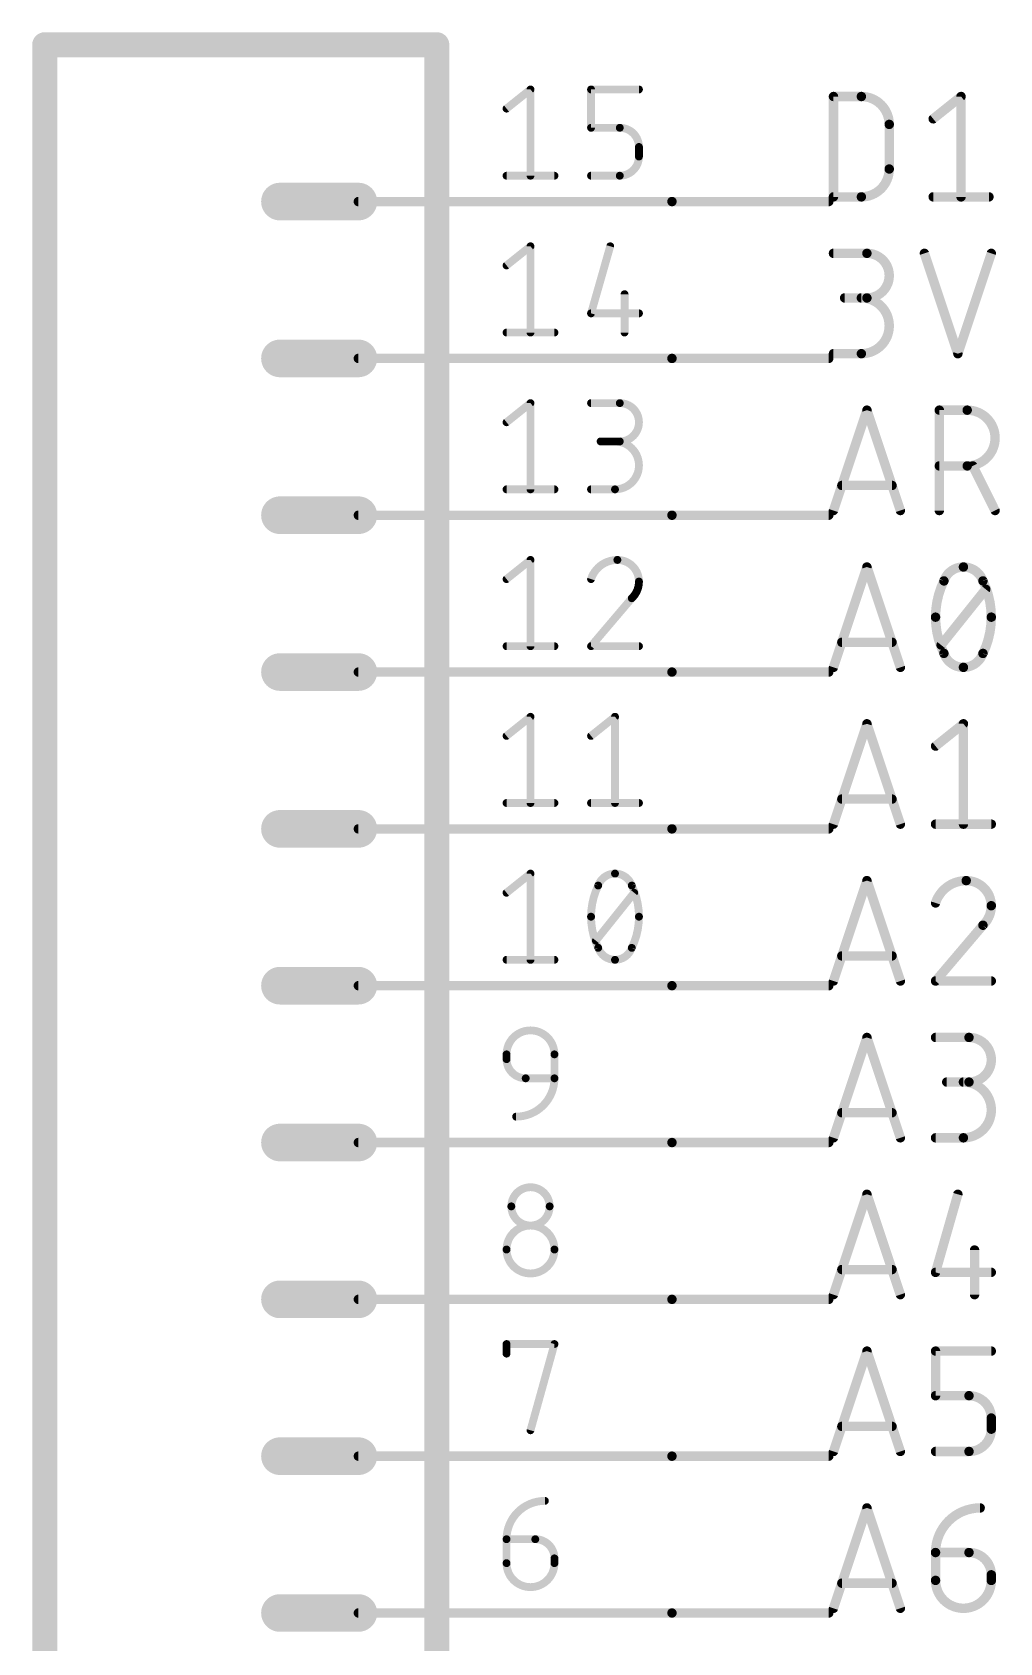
# Model space of a CAD drawing. Extents: x 13 to 226, y 41 to 152.
# Drawn here: x 48.06 to 63.73, y 68.1 to 94.18 of the extents above; entities that cross this region are included whole.
import ezdxf

# ---------------------------------------------------------------- set-up
doc = ezdxf.new("R2010")
doc.units = 0
for name, color, linetype in [('91', 122, 'CONTINUOUS'), ('94', 12, 'CONTINUOUS'), ('95', 251, 'CONTINUOUS')]:
    doc.layers.add(name, color=color, linetype=linetype)

msp = doc.modelspace()

# ---------------------------------------------------------------- linework, layer by layer
at = {"layer": '91', "const_width": 0.1524}
for points in [[(58.42, 91.44), (60.96, 91.44)], [(58.42, 88.9), (60.96, 88.9)], [(58.42, 86.36), (60.96, 86.36)], [(58.42, 83.82), (60.96, 83.82)], [(58.42, 81.28), (60.96, 81.28)], [(58.42, 78.74), (60.96, 78.74)], [(58.42, 76.2), (60.96, 76.2)], [(58.42, 73.66), (60.96, 73.66)], [(58.42, 71.12), (60.96, 71.12)], [(58.42, 68.58), (60.96, 68.58)]]:
    msp.add_lwpolyline(points, dxfattribs=at)
at = {"layer": '91', "const_width": 0.0762}
for points in [[(58.42, 91.4781, 1), (58.42, 91.4019)], [(60.96, 91.4019, 1), (60.96, 91.4781)], [(58.42, 88.9381, 1), (58.42, 88.8619)], [(60.96, 88.8619, 1), (60.96, 88.9381)], [(58.42, 86.3981, 1), (58.42, 86.3219)], [(60.96, 86.3219, 1), (60.96, 86.3981)], [(58.42, 83.8581, 1), (58.42, 83.7819)], [(60.96, 83.7819, 1), (60.96, 83.8581)], [(58.42, 81.3181, 1), (58.42, 81.2419)], [(60.96, 81.2419, 1), (60.96, 81.3181)], [(58.42, 78.7781, 1), (58.42, 78.7019)], [(60.96, 78.7019, 1), (60.96, 78.7781)], [(58.42, 76.2381, 1), (58.42, 76.1619)], [(60.96, 76.1619, 1), (60.96, 76.2381)], [(58.42, 73.6981, 1), (58.42, 73.6219)], [(60.96, 73.6219, 1), (60.96, 73.6981)], [(58.42, 71.1581, 1), (58.42, 71.0819)], [(60.96, 71.0819, 1), (60.96, 71.1581)], [(58.42, 68.6181, 1), (58.42, 68.5419)], [(60.96, 68.5419, 1), (60.96, 68.6181)]]:
    msp.add_lwpolyline(points, format="xyb", dxfattribs=at)
at = {"layer": '94'}
for points, const_width in [([(48.26, 93.98), (48.26, 53.34)], 0.4064), ([(48.26, 93.98), (54.61, 93.98)], 0.4064), ([(54.61, 53.34), (54.61, 93.98)], 0.4064), ([(52.07, 91.44), (53.34, 91.44)], 0.6096), ([(58.42, 91.44), (53.34, 91.44)], 0.1524), ([(52.07, 88.9), (53.34, 88.9)], 0.6096), ([(58.42, 88.9), (53.34, 88.9)], 0.1524), ([(52.07, 86.36), (53.34, 86.36)], 0.6096), ([(58.42, 86.36), (53.34, 86.36)], 0.1524), ([(52.07, 83.82), (53.34, 83.82)], 0.6096), ([(58.42, 83.82), (53.34, 83.82)], 0.1524), ([(52.07, 81.28), (53.34, 81.28)], 0.6096), ([(58.42, 81.28), (53.34, 81.28)], 0.1524), ([(52.07, 78.74), (53.34, 78.74)], 0.6096), ([(58.42, 78.74), (53.34, 78.74)], 0.1524), ([(52.07, 76.2), (53.34, 76.2)], 0.6096), ([(58.42, 76.2), (53.34, 76.2)], 0.1524), ([(52.07, 73.66), (53.34, 73.66)], 0.6096), ([(58.42, 73.66), (53.34, 73.66)], 0.1524), ([(52.07, 71.12), (53.34, 71.12)], 0.6096), ([(58.42, 71.12), (53.34, 71.12)], 0.1524), ([(52.07, 68.58), (53.34, 68.58)], 0.6096), ([(58.42, 68.58), (53.34, 68.58)], 0.1524)]:
    msp.add_lwpolyline(points, dxfattribs=dict(at, const_width=const_width))
for points, const_width in [([(48.3616, 93.98, 1), (48.1584, 93.98)], 0.2032), ([(48.26, 94.0816, 1), (48.26, 93.8784)], 0.2032), ([(54.7116, 93.98, 1), (54.5084, 93.98)], 0.2032), ([(54.61, 93.8784, 1), (54.61, 94.0816)], 0.2032), ([(52.07, 91.5924, 1), (52.07, 91.2876)], 0.3048), ([(53.34, 91.2876, 1), (53.34, 91.5924)], 0.3048), ([(53.34, 91.4781, 1), (53.34, 91.4019)], 0.0762), ([(58.42, 91.4019, 1), (58.42, 91.4781)], 0.0762), ([(52.07, 89.0524, 1), (52.07, 88.7476)], 0.3048), ([(53.34, 88.7476, 1), (53.34, 89.0524)], 0.3048), ([(53.34, 88.9381, 1), (53.34, 88.8619)], 0.0762), ([(58.42, 88.8619, 1), (58.42, 88.9381)], 0.0762), ([(52.07, 86.5124, 1), (52.07, 86.2076)], 0.3048), ([(53.34, 86.2076, 1), (53.34, 86.5124)], 0.3048), ([(53.34, 86.3981, 1), (53.34, 86.3219)], 0.0762), ([(58.42, 86.3219, 1), (58.42, 86.3981)], 0.0762), ([(52.07, 83.9724, 1), (52.07, 83.6676)], 0.3048), ([(53.34, 83.6676, 1), (53.34, 83.9724)], 0.3048), ([(53.34, 83.8581, 1), (53.34, 83.7819)], 0.0762), ([(58.42, 83.7819, 1), (58.42, 83.8581)], 0.0762), ([(52.07, 81.4324, 1), (52.07, 81.1276)], 0.3048), ([(53.34, 81.1276, 1), (53.34, 81.4324)], 0.3048), ([(53.34, 81.3181, 1), (53.34, 81.2419)], 0.0762), ([(58.42, 81.2419, 1), (58.42, 81.3181)], 0.0762), ([(52.07, 78.8924, 1), (52.07, 78.5876)], 0.3048), ([(53.34, 78.5876, 1), (53.34, 78.8924)], 0.3048), ([(53.34, 78.7781, 1), (53.34, 78.7019)], 0.0762), ([(58.42, 78.7019, 1), (58.42, 78.7781)], 0.0762), ([(52.07, 76.3524, 1), (52.07, 76.0476)], 0.3048), ([(53.34, 76.0476, 1), (53.34, 76.3524)], 0.3048), ([(53.34, 76.2381, 1), (53.34, 76.1619)], 0.0762), ([(58.42, 76.1619, 1), (58.42, 76.2381)], 0.0762), ([(52.07, 73.8124, 1), (52.07, 73.5076)], 0.3048), ([(53.34, 73.5076, 1), (53.34, 73.8124)], 0.3048), ([(53.34, 73.6981, 1), (53.34, 73.6219)], 0.0762), ([(58.42, 73.6219, 1), (58.42, 73.6981)], 0.0762), ([(52.07, 71.2724, 1), (52.07, 70.9676)], 0.3048), ([(53.34, 70.9676, 1), (53.34, 71.2724)], 0.3048), ([(53.34, 71.1581, 1), (53.34, 71.0819)], 0.0762), ([(58.42, 71.0819, 1), (58.42, 71.1581)], 0.0762), ([(52.07, 68.7324, 1), (52.07, 68.4276)], 0.3048), ([(53.34, 68.4276, 1), (53.34, 68.7324)], 0.3048), ([(53.34, 68.6181, 1), (53.34, 68.5419)], 0.0762), ([(58.42, 68.5419, 1), (58.42, 68.6181)], 0.0762)]:
    msp.add_lwpolyline(points, format="xyb", dxfattribs=dict(at, const_width=const_width))
at = {"layer": '95'}
for points, const_width in [([(55.7403, 92.9457), (56.1284, 93.2561)], 0.127), ([(56.1284, 93.2561), (56.1284, 91.8591)], 0.127), ([(57.1092, 92.6352), (57.1092, 93.2561)], 0.127), ([(57.1092, 93.2561), (57.8853, 93.2561)], 0.127), ([(61.0362, 91.5162), (61.0362, 93.1418)], 0.1524), ([(61.0362, 93.1418), (61.4878, 93.1418)], 0.1524), ([(62.6514, 92.7806), (63.103, 93.1418)], 0.1524), ([(63.103, 93.1418), (63.103, 91.5162)], 0.1524), ([(57.5748, 92.6352), (57.1092, 92.6352)], 0.127), ([(61.9393, 92.6902), (61.9393, 91.9678)], 0.1524), ([(57.8853, 92.1695), (57.8853, 92.3248)], 0.127), ([(55.7403, 91.8591), (56.5164, 91.8591)], 0.127), ([(57.1092, 91.8591), (57.5748, 91.8591)], 0.127), ([(61.4878, 91.5162), (61.0362, 91.5162)], 0.1524), ([(62.6514, 91.5162), (63.5545, 91.5162)], 0.1524), ([(55.7403, 90.4057), (56.1284, 90.7161)], 0.127), ([(56.1284, 90.7161), (56.1284, 89.3191)], 0.127), ([(57.4196, 90.7161), (57.1092, 89.6295)], 0.127), ([(61.0362, 90.6018), (61.5781, 90.6018)], 0.1524), ([(62.509, 90.6018), (63.0509, 88.9762)], 0.1524), ([(63.0509, 88.9762), (63.5927, 90.6018)], 0.1524), ([(57.6524, 89.94), (57.6524, 89.3191)], 0.127), ([(61.5781, 89.8793), (61.2168, 89.8793)], 0.1524), ([(57.1092, 89.6295), (57.8853, 89.6295)], 0.127), ([(55.7403, 89.3191), (56.5164, 89.3191)], 0.127), ([(61.0362, 88.9762), (61.4878, 88.9762)], 0.1524), ([(55.7403, 87.8657), (56.1284, 88.1761)], 0.127), ([(56.1284, 88.1761), (56.1284, 86.7791)], 0.127), ([(57.1092, 88.1761), (57.5748, 88.1761)], 0.127), ([(61.0362, 86.4362), (61.5781, 88.0618)], 0.1524), ([(61.5781, 88.0618), (62.1199, 86.4362)], 0.1524), ([(62.7509, 86.4362), (62.7509, 88.0618)], 0.1524), ([(62.7509, 88.0618), (63.2025, 88.0618)], 0.1524), ([(57.5748, 87.5552), (57.2644, 87.5552)], 0.127), ([(63.2025, 87.1587), (62.7509, 87.1587)], 0.1524), ([(63.654, 86.4362), (63.2928, 87.1587)], 0.1524), ([(61.9845, 86.8426), (61.1717, 86.8426)], 0.1524), ([(55.7403, 86.7791), (56.5164, 86.7791)], 0.127), ([(57.1092, 86.7791), (57.4972, 86.7791)], 0.127), ([(55.7403, 85.3257), (56.1284, 85.6361)], 0.127), ([(56.1284, 85.6361), (56.1284, 84.2391)], 0.127), ([(61.0362, 83.8962), (61.5781, 85.5218)], 0.1524), ([(61.5781, 85.5218), (62.1199, 83.8962)], 0.1524), ([(57.7688, 85.0152), (57.1092, 84.2391)], 0.127), ([(62.7799, 84.2574), (63.5024, 85.1606)], 0.1524), ([(55.7403, 84.2391), (56.5164, 84.2391)], 0.127), ([(57.1092, 84.2391), (57.8853, 84.2391)], 0.127), ([(61.9845, 84.3026), (61.1717, 84.3026)], 0.1524), ([(55.7403, 82.7857), (56.1284, 83.0961)], 0.127), ([(56.1284, 83.0961), (56.1284, 81.6991)], 0.127), ([(57.1092, 82.7857), (57.4972, 83.0961)], 0.127), ([(57.4972, 83.0961), (57.4972, 81.6991)], 0.127), ([(61.0362, 81.3562), (61.5781, 82.9818)], 0.1524), ([(61.5781, 82.9818), (62.1199, 81.3562)], 0.1524), ([(62.6896, 82.6206), (63.1412, 82.9818)], 0.1524), ([(63.1412, 82.9818), (63.1412, 81.3562)], 0.1524), ([(55.7403, 81.6991), (56.5164, 81.6991)], 0.127), ([(57.1092, 81.6991), (57.8853, 81.6991)], 0.127), ([(61.9845, 81.7626), (61.1717, 81.7626)], 0.1524), ([(62.6896, 81.3562), (63.5927, 81.3562)], 0.1524), ([(55.7403, 80.2457), (56.1284, 80.5561)], 0.127), ([(56.1284, 80.5561), (56.1284, 79.1591)], 0.127), ([(61.0362, 78.8162), (61.5781, 80.4418)], 0.1524), ([(61.5781, 80.4418), (62.1199, 78.8162)], 0.1524), ([(57.1868, 79.4695), (57.8077, 80.2457)], 0.127), ([(63.4573, 79.7193), (62.6896, 78.8162)], 0.1524), ([(55.7403, 79.1591), (56.5164, 79.1591)], 0.127), ([(61.9845, 79.2226), (61.1717, 79.2226)], 0.1524), ([(62.6896, 78.8162), (63.5927, 78.8162)], 0.1524), ([(61.0362, 76.2762), (61.5781, 77.9018)], 0.1524), ([(61.5781, 77.9018), (62.1199, 76.2762)], 0.1524), ([(62.6896, 77.9018), (63.2315, 77.9018)], 0.1524), ([(55.7403, 77.5504), (55.7403, 77.628)], 0.127), ([(56.5164, 77.628), (56.5164, 77.24)], 0.127), ([(56.5164, 77.24), (56.0507, 77.24)], 0.127), ([(63.2315, 77.1793), (62.8703, 77.1793)], 0.1524), ([(61.9845, 76.6826), (61.1717, 76.6826)], 0.1524), ([(62.6896, 76.2762), (63.1412, 76.2762)], 0.1524), ([(61.0362, 73.7362), (61.5781, 75.3618)], 0.1524), ([(61.5781, 75.3618), (62.1199, 73.7362)], 0.1524), ([(63.0509, 75.3618), (62.6896, 74.0974)], 0.1524), ([(63.3218, 74.4587), (63.3218, 73.7362)], 0.1524), ([(61.9845, 74.1426), (61.1717, 74.1426)], 0.1524), ([(62.6896, 74.0974), (63.5927, 74.0974)], 0.1524), ([(55.7403, 72.7809), (55.7403, 72.9361)], 0.127), ([(55.7403, 72.9361), (56.5164, 72.9361)], 0.127), ([(56.5164, 72.9361), (56.1284, 71.5391)], 0.127), ([(61.0362, 71.1962), (61.5781, 72.8218)], 0.1524), ([(61.5781, 72.8218), (62.1199, 71.1962)], 0.1524), ([(62.6896, 72.0993), (62.6896, 72.8218)], 0.1524), ([(62.6896, 72.8218), (63.5927, 72.8218)], 0.1524), ([(63.2315, 72.0993), (62.6896, 72.0993)], 0.1524), ([(63.5927, 71.5574), (63.5927, 71.7381)], 0.1524), ([(61.9845, 71.6026), (61.1717, 71.6026)], 0.1524), ([(62.6896, 71.1962), (63.2315, 71.1962)], 0.1524), ([(61.0362, 68.6562), (61.5781, 70.2818)], 0.1524), ([(61.5781, 70.2818), (62.1199, 68.6562)], 0.1524), ([(55.7403, 69.7752), (56.206, 69.7752)], 0.127), ([(55.7403, 69.3872), (55.7403, 69.7752)], 0.127), ([(56.5164, 69.4648), (56.5164, 69.3872)], 0.127), ([(62.6896, 69.5593), (63.2315, 69.5593)], 0.1524), ([(62.6896, 69.1078), (62.6896, 69.5593)], 0.1524), ([(61.9845, 69.0626), (61.1717, 69.0626)], 0.1524), ([(63.5927, 69.1981), (63.5927, 69.1078)], 0.1524)]:
    msp.add_lwpolyline(points, dxfattribs=dict(at, const_width=const_width))
for points, const_width in [([(56.1601, 93.2561, 1), (56.0966, 93.2561)], 0.0635), ([(56.1482, 93.2313, 1), (56.1085, 93.2809)], 0.0635), ([(57.1409, 93.2561, 1), (57.0774, 93.2561)], 0.0635), ([(57.1092, 93.2879, 1), (57.1092, 93.2244)], 0.0635), ([(57.8853, 93.2244, 1), (57.8853, 93.2879)], 0.0635), ([(61.0743, 93.1418, 1), (60.9981, 93.1418)], 0.0762), ([(61.0362, 93.1799, 1), (61.0362, 93.1037)], 0.0762), ([(61.9393, 92.6902, 0.4142), (61.4878, 93.1418)], 0.1524), ([(61.4878, 93.1799, 1), (61.4878, 93.1037)], 0.0762), ([(61.4878, 93.1037, 1), (61.4878, 93.1799)], 0.0762), ([(63.1411, 93.1418, 1), (63.0649, 93.1418)], 0.0762), ([(63.1268, 93.112, 1), (63.0792, 93.1716)], 0.0762), ([(55.7205, 92.9704, 1), (55.7601, 92.9209)], 0.0635), ([(57.0774, 92.6352, 1), (57.1409, 92.6352)], 0.0635), ([(57.1092, 92.667, 1), (57.1092, 92.6035)], 0.0635), ([(57.5748, 92.667, 1), (57.5748, 92.6035)], 0.0635), ([(57.8853, 92.3248, 0.4142), (57.5748, 92.6352)], 0.127), ([(57.5748, 92.6035, 1), (57.5748, 92.667)], 0.0635), ([(61.9774, 92.6902, 1), (61.9012, 92.6902)], 0.0762), ([(61.9012, 92.6902, 1), (61.9774, 92.6902)], 0.0762), ([(62.6276, 92.8103, 1), (62.6752, 92.7508)], 0.0762), ([(57.917, 92.3248, 1), (57.8535, 92.3248)], 0.0635), ([(57.8535, 92.3248, 1), (57.917, 92.3248)], 0.0635), ([(57.5748, 91.8591, 0.4142), (57.8853, 92.1695)], 0.127), ([(57.917, 92.1695, 1), (57.8535, 92.1695)], 0.0635), ([(57.8535, 92.1695, 1), (57.917, 92.1695)], 0.0635), ([(55.7403, 91.8909, 1), (55.7403, 91.8273)], 0.0635), ([(56.0966, 91.8591, 1), (56.1601, 91.8591)], 0.0635), ([(56.5164, 91.8273, 1), (56.5164, 91.8909)], 0.0635), ([(57.1092, 91.8909, 1), (57.1092, 91.8273)], 0.0635), ([(57.5748, 91.8909, 1), (57.5748, 91.8273)], 0.0635), ([(57.5748, 91.8273, 1), (57.5748, 91.8909)], 0.0635), ([(61.4878, 91.5162, 0.4142), (61.9393, 91.9678)], 0.1524), ([(61.9774, 91.9678, 1), (61.9012, 91.9678)], 0.0762), ([(61.9012, 91.9678, 1), (61.9774, 91.9678)], 0.0762), ([(61.0362, 91.5543, 1), (61.0362, 91.4781)], 0.0762), ([(61.4878, 91.5543, 1), (61.4878, 91.4781)], 0.0762), ([(61.4878, 91.4781, 1), (61.4878, 91.5543)], 0.0762), ([(62.6514, 91.5543, 1), (62.6514, 91.4781)], 0.0762), ([(63.5545, 91.4781, 1), (63.5545, 91.5543)], 0.0762), ([(60.9981, 91.5162, 1), (61.0743, 91.5162)], 0.0762), ([(63.0649, 91.5162, 1), (63.1411, 91.5162)], 0.0762), ([(56.1601, 90.7161, 1), (56.0966, 90.7161)], 0.0635), ([(56.1482, 90.6913, 1), (56.1085, 90.7409)], 0.0635), ([(57.4501, 90.7074, 1), (57.3891, 90.7248)], 0.0635), ([(61.0362, 90.6399, 1), (61.0362, 90.5637)], 0.0762), ([(61.5781, 89.8793, 1), (61.5781, 90.6018)], 0.1524), ([(61.5781, 90.6399, 1), (61.5781, 90.5637)], 0.0762), ([(61.5781, 90.5637, 1), (61.5781, 90.6399)], 0.0762), ([(62.5452, 90.6138, 1), (62.4729, 90.5898)], 0.0762), ([(63.6289, 90.5898, 1), (63.5566, 90.6138)], 0.0762), ([(55.7205, 90.4304, 1), (55.7601, 90.3809)], 0.0635), ([(57.6842, 89.94, 1), (57.6207, 89.94)], 0.0635), ([(61.2168, 89.9174, 1), (61.2168, 89.8412)], 0.0762), ([(61.4878, 88.9762, 1), (61.4878, 89.8793)], 0.1524), ([(61.4878, 89.9174, 1), (61.4878, 89.8412)], 0.0762), ([(61.5781, 89.9174, 1), (61.5781, 89.8412)], 0.0762), ([(61.5781, 89.8412, 1), (61.5781, 89.9174)], 0.0762), ([(57.0786, 89.6383, 1), (57.1397, 89.6208)], 0.0635), ([(57.1092, 89.6613, 1), (57.1092, 89.5978)], 0.0635), ([(57.8853, 89.5978, 1), (57.8853, 89.6613)], 0.0635), ([(55.7403, 89.3509, 1), (55.7403, 89.2874)], 0.0635), ([(56.0966, 89.3191, 1), (56.1601, 89.3191)], 0.0635), ([(56.5164, 89.2874, 1), (56.5164, 89.3509)], 0.0635), ([(57.6207, 89.3191, 1), (57.6842, 89.3191)], 0.0635), ([(61.0362, 89.0143, 1), (61.0362, 88.9381)], 0.0762), ([(61.4878, 89.0143, 1), (61.4878, 88.9381)], 0.0762), ([(61.4878, 88.9381, 1), (61.4878, 89.0143)], 0.0762), ([(63.0147, 88.9882, 1), (63.087, 88.9642)], 0.0762), ([(63.0147, 88.9642, 1), (63.087, 88.9882)], 0.0762), ([(56.1601, 88.1761, 1), (56.0966, 88.1761)], 0.0635), ([(56.1482, 88.1513, 1), (56.1085, 88.2009)], 0.0635), ([(57.1092, 88.2079, 1), (57.1092, 88.1444)], 0.0635), ([(57.5748, 87.5552, 1), (57.5748, 88.1761)], 0.127), ([(57.5748, 88.2079, 1), (57.5748, 88.1444)], 0.0635), ([(57.5748, 88.1444, 1), (57.5748, 88.2079)], 0.0635), ([(55.7205, 87.8904, 1), (55.7601, 87.8409)], 0.0635), ([(61.6142, 88.0738, 1), (61.5419, 88.0498)], 0.0762), ([(61.6142, 88.0498, 1), (61.5419, 88.0738)], 0.0762), ([(62.789, 88.0618, 1), (62.7128, 88.0618)], 0.0762), ([(62.7509, 88.0999, 1), (62.7509, 88.0237)], 0.0762), ([(63.2025, 87.1587, 1), (63.2025, 88.0618)], 0.1524), ([(63.2025, 88.0999, 1), (63.2025, 88.0237)], 0.0762), ([(63.2025, 88.0237, 1), (63.2025, 88.0999)], 0.0762), ([(57.2644, 87.587, 1), (57.2644, 87.5235)], 0.0635), ([(57.4972, 87.587, 1), (57.4972, 87.5235)], 0.0635), ([(57.4972, 86.7791, 1), (57.4972, 87.5552)], 0.127), ([(57.5748, 87.587, 1), (57.5748, 87.5235)], 0.0635), ([(57.5748, 87.5235, 1), (57.5748, 87.587)], 0.0635), ([(62.7509, 87.1968, 1), (62.7509, 87.1206)], 0.0762), ([(63.2025, 87.1968, 1), (63.2025, 87.1206)], 0.0762), ([(63.2025, 87.1206, 1), (63.2025, 87.1968)], 0.0762), ([(63.3268, 87.1757, 1), (63.2587, 87.1416)], 0.0762), ([(61.1717, 86.8807, 1), (61.1717, 86.8045)], 0.0762), ([(61.9845, 86.8045, 1), (61.9845, 86.8807)], 0.0762), ([(55.7403, 86.8109, 1), (55.7403, 86.7473)], 0.0635), ([(56.0966, 86.7791, 1), (56.1601, 86.7791)], 0.0635), ([(56.5164, 86.7473, 1), (56.5164, 86.8109)], 0.0635), ([(57.1092, 86.8109, 1), (57.1092, 86.7473)], 0.0635), ([(57.4972, 86.8109, 1), (57.4972, 86.7473)], 0.0635), ([(57.4972, 86.7473, 1), (57.4972, 86.8109)], 0.0635), ([(61.0001, 86.4482, 1), (61.0723, 86.4242)], 0.0762), ([(62.0838, 86.4242, 1), (62.1561, 86.4482)], 0.0762), ([(62.7128, 86.4362, 1), (62.789, 86.4362)], 0.0762), ([(63.6199, 86.4192, 1), (63.6881, 86.4532)], 0.0762), ([(56.1601, 85.6361, 1), (56.0966, 85.6361)], 0.0635), ([(56.1482, 85.6113, 1), (56.1085, 85.6609)], 0.0635), ([(57.536, 85.6361, 0.3252), (57.1091, 85.3257)], 0.127), ([(57.536, 85.6679, 1), (57.536, 85.6043)], 0.0635), ([(57.8853, 85.2869, 0.4142), (57.536, 85.6361)], 0.127), ([(57.536, 85.6044, 1), (57.536, 85.6678)], 0.0635), ([(61.6142, 85.5338, 1), (61.5419, 85.5098)], 0.0762), ([(61.6142, 85.5098, 1), (61.5419, 85.5338)], 0.0762), ([(63.1412, 85.5218, 0.3205), (62.8251, 85.296)], 0.1524), ([(63.4573, 85.296, 0.3205), (63.1412, 85.5218)], 0.1524), ([(63.1412, 85.5599, 1), (63.1412, 85.4837)], 0.0762), ([(63.1412, 85.4837, 1), (63.1412, 85.5599)], 0.0762), ([(55.7205, 85.3504, 1), (55.7601, 85.3009)], 0.0635), ([(57.0789, 85.3354, 1), (57.1394, 85.3159)], 0.0635), ([(57.7688, 85.0152, 0.2053), (57.8853, 85.2869)], 0.127), ([(57.917, 85.2868, 1), (57.8535, 85.2869)], 0.0635), ([(57.8535, 85.2869, 1), (57.917, 85.2869)], 0.0635), ([(62.8251, 85.296, 0.1139), (62.6896, 84.709)], 0.1524), ([(62.7891, 85.3084, 1), (62.8611, 85.2837)], 0.0762), ([(62.8593, 85.2793, 1), (62.7909, 85.3127)], 0.0762), ([(63.4915, 85.3127, 1), (63.423, 85.2793)], 0.0762), ([(63.5927, 84.709, 0.1139), (63.4573, 85.296)], 0.1524), ([(63.4212, 85.2837, 1), (63.4933, 85.3084)], 0.0762), ([(57.7469, 85.0382, 1), (57.7907, 84.9922)], 0.0635), ([(57.793, 84.9946, 1), (57.7447, 85.0358)], 0.0635), ([(63.5322, 85.1368, 1), (63.4727, 85.1844)], 0.0762), ([(62.6896, 84.709, 0.1139), (62.8251, 84.122)], 0.1524), ([(62.7277, 84.709, 1), (62.6515, 84.709)], 0.0762), ([(63.4573, 84.122, 0.1139), (63.5927, 84.709)], 0.1524), ([(63.6308, 84.709, 1), (63.5546, 84.709)], 0.0762), ([(62.6515, 84.709, 1), (62.7277, 84.709)], 0.0762), ([(63.5546, 84.709, 1), (63.6308, 84.709)], 0.0762), ([(55.7403, 84.2709, 1), (55.7403, 84.2074)], 0.0635), ([(56.0966, 84.2391, 1), (56.1601, 84.2391)], 0.0635), ([(56.5164, 84.2074, 1), (56.5164, 84.2709)], 0.0635), ([(57.1092, 84.2709, 1), (57.1092, 84.2074)], 0.0635), ([(57.085, 84.2597, 1), (57.1333, 84.2185)], 0.0635), ([(57.8853, 84.2074, 1), (57.8853, 84.2709)], 0.0635), ([(61.1717, 84.3407, 1), (61.1717, 84.2645)], 0.0762), ([(61.9845, 84.2645, 1), (61.9845, 84.3407)], 0.0762), ([(62.7502, 84.2812, 1), (62.8097, 84.2336)], 0.0762), ([(62.8251, 84.122, 0.3205), (63.1412, 83.8962)], 0.1524), ([(62.8611, 84.1343, 1), (62.7891, 84.1096)], 0.0762), ([(62.7909, 84.1053, 1), (62.8593, 84.1387)], 0.0762), ([(63.1412, 83.8962, 0.3205), (63.4573, 84.122)], 0.1524), ([(63.423, 84.1387, 1), (63.4915, 84.1053)], 0.0762), ([(63.4933, 84.1096, 1), (63.4212, 84.1343)], 0.0762), ([(61.0001, 83.9082, 1), (61.0723, 83.8842)], 0.0762), ([(62.0838, 83.8842, 1), (62.1561, 83.9082)], 0.0762), ([(63.1412, 83.9343, 1), (63.1412, 83.8581)], 0.0762), ([(63.1412, 83.8581, 1), (63.1412, 83.9343)], 0.0762), ([(56.1601, 83.0961, 1), (56.0966, 83.0961)], 0.0635), ([(56.1482, 83.0713, 1), (56.1085, 83.1209)], 0.0635), ([(57.529, 83.0961, 1), (57.4655, 83.0961)], 0.0635), ([(57.517, 83.0713, 1), (57.4774, 83.1209)], 0.0635), ([(61.6142, 82.9938, 1), (61.5419, 82.9698)], 0.0762), ([(61.6142, 82.9698, 1), (61.5419, 82.9938)], 0.0762), ([(63.1793, 82.9818, 1), (63.1031, 82.9818)], 0.0762), ([(63.165, 82.952, 1), (63.1174, 83.0116)], 0.0762), ([(55.7205, 82.8104, 1), (55.7601, 82.7609)], 0.0635), ([(57.0893, 82.8104, 1), (57.129, 82.7609)], 0.0635), ([(62.6658, 82.6503, 1), (62.7134, 82.5908)], 0.0762), ([(55.7403, 81.7309, 1), (55.7403, 81.6673)], 0.0635), ([(56.0966, 81.6991, 1), (56.1601, 81.6991)], 0.0635), ([(56.5164, 81.6673, 1), (56.5164, 81.7309)], 0.0635), ([(57.1092, 81.7309, 1), (57.1092, 81.6673)], 0.0635), ([(57.4655, 81.6991, 1), (57.529, 81.6991)], 0.0635), ([(57.8853, 81.6673, 1), (57.8853, 81.7309)], 0.0635), ([(61.1717, 81.8007, 1), (61.1717, 81.7245)], 0.0762), ([(61.9845, 81.7245, 1), (61.9845, 81.8007)], 0.0762), ([(61.0001, 81.3682, 1), (61.0723, 81.3442)], 0.0762), ([(62.0838, 81.3442, 1), (62.1561, 81.3682)], 0.0762), ([(62.6896, 81.3943, 1), (62.6896, 81.3181)], 0.0762), ([(63.1031, 81.3562, 1), (63.1793, 81.3562)], 0.0762), ([(63.5927, 81.3181, 1), (63.5927, 81.3943)], 0.0762), ([(56.1601, 80.5561, 1), (56.0966, 80.5561)], 0.0635), ([(56.1482, 80.5313, 1), (56.1085, 80.5809)], 0.0635), ([(57.4972, 80.5561, 0.3205), (57.2256, 80.3621)], 0.127), ([(57.7688, 80.3621, 0.3205), (57.4972, 80.5561)], 0.127), ([(57.4972, 80.5878, 1), (57.4972, 80.5244)], 0.0635), ([(57.4972, 80.5244, 1), (57.4972, 80.5878)], 0.0635), ([(57.2256, 80.3621, 0.1139), (57.1092, 79.8576)], 0.127), ([(57.1955, 80.3724, 1), (57.2556, 80.3518)], 0.0635), ([(57.2541, 80.3482, 1), (57.197, 80.376)], 0.0635), ([(57.8853, 79.8576, 0.1139), (57.7688, 80.3621)], 0.127), ([(57.7974, 80.376, 1), (57.7403, 80.3482)], 0.0635), ([(57.7388, 80.3518, 1), (57.7989, 80.3724)], 0.0635), ([(61.6142, 80.4538, 1), (61.5419, 80.4298)], 0.0762), ([(61.6142, 80.4298, 1), (61.5419, 80.4538)], 0.0762), ([(63.1863, 80.4418, 0.3252), (62.6896, 80.0806)], 0.1524), ([(63.5927, 80.0354, 0.4142), (63.1863, 80.4418)], 0.1524), ([(63.1863, 80.4799, 1), (63.1863, 80.4037)], 0.0762), ([(63.1863, 80.4037, 1), (63.1863, 80.4799)], 0.0762), ([(55.7205, 80.2704, 1), (55.7601, 80.2209)], 0.0635), ([(57.8324, 80.2258, 1), (57.7829, 80.2655)], 0.0635), ([(62.6534, 80.0923, 1), (62.7259, 80.0688)], 0.0762), ([(63.4573, 79.7193, 0.2053), (63.5927, 80.0354)], 0.1524), ([(63.6308, 80.0354, 1), (63.5546, 80.0354)], 0.0762), ([(57.1409, 79.8576, 1), (57.0774, 79.8576)], 0.0635), ([(57.0774, 79.8576, 1), (57.1409, 79.8576)], 0.0635), ([(57.1092, 79.8576, 0.1139), (57.2256, 79.3531)], 0.127), ([(57.7688, 79.3531, 0.1139), (57.8853, 79.8576)], 0.127), ([(57.917, 79.8576, 1), (57.8535, 79.8576)], 0.0635), ([(57.8535, 79.8576, 1), (57.917, 79.8576)], 0.0635), ([(63.5546, 80.0354, 1), (63.6308, 80.0354)], 0.0762), ([(63.431, 79.7469, 1), (63.4836, 79.6917)], 0.0762), ([(63.4863, 79.6946, 1), (63.4282, 79.744)], 0.0762), ([(57.162, 79.4894, 1), (57.2116, 79.4497)], 0.0635), ([(57.2556, 79.3634, 1), (57.1955, 79.3428)], 0.0635), ([(57.2256, 79.3531, 0.3205), (57.4972, 79.1591)], 0.127), ([(57.197, 79.3392, 1), (57.2541, 79.367)], 0.0635), ([(57.4972, 79.1591, 0.3205), (57.7688, 79.3531)], 0.127), ([(57.7403, 79.367, 1), (57.7974, 79.3392)], 0.0635), ([(57.7989, 79.3428, 1), (57.7388, 79.3634)], 0.0635), ([(55.7403, 79.1909, 1), (55.7403, 79.1274)], 0.0635), ([(56.0966, 79.1591, 1), (56.1601, 79.1591)], 0.0635), ([(56.5164, 79.1274, 1), (56.5164, 79.1909)], 0.0635), ([(57.4972, 79.1908, 1), (57.4972, 79.1274)], 0.0635), ([(57.4972, 79.1274, 1), (57.4972, 79.1908)], 0.0635), ([(61.1717, 79.2607, 1), (61.1717, 79.1845)], 0.0762), ([(61.9845, 79.1845, 1), (61.9845, 79.2607)], 0.0762), ([(61.0001, 78.8282, 1), (61.0723, 78.8042)], 0.0762), ([(62.0838, 78.8042, 1), (62.1561, 78.8282)], 0.0762), ([(62.6896, 78.8543, 1), (62.6896, 78.7781)], 0.0762), ([(62.6606, 78.8409, 1), (62.7187, 78.7915)], 0.0762), ([(63.5927, 78.7781, 1), (63.5927, 78.8543)], 0.0762), ([(56.5164, 77.628, 1), (55.7403, 77.628)], 0.127), ([(61.6142, 77.9138, 1), (61.5419, 77.8898)], 0.0762), ([(61.6142, 77.8898, 1), (61.5419, 77.9138)], 0.0762), ([(62.6896, 77.9399, 1), (62.6896, 77.8637)], 0.0762), ([(63.2315, 77.1793, 1), (63.2315, 77.9018)], 0.1524), ([(63.2315, 77.9399, 1), (63.2315, 77.8637)], 0.0762), ([(63.2315, 77.8637, 1), (63.2315, 77.9399)], 0.0762), ([(55.7721, 77.628, 1), (55.7086, 77.628)], 0.0635), ([(55.7086, 77.628, 1), (55.7721, 77.628)], 0.0635), ([(55.7403, 77.5504, 0.4142), (56.0507, 77.24)], 0.127), ([(55.7721, 77.5504, 1), (55.7086, 77.5504)], 0.0635), ([(55.7086, 77.5504, 1), (55.7721, 77.5504)], 0.0635), ([(56.5482, 77.628, 1), (56.4847, 77.628)], 0.0635), ([(56.4847, 77.628, 1), (56.5482, 77.628)], 0.0635), ([(55.8955, 76.6191, 0.4142), (56.5164, 77.24)], 0.127), ([(56.0507, 77.2717, 1), (56.0507, 77.2082)], 0.0635), ([(56.0507, 77.2082, 1), (56.0507, 77.2717)], 0.0635), ([(56.5482, 77.24, 1), (56.4847, 77.24)], 0.0635), ([(56.4847, 77.24, 1), (56.5482, 77.24)], 0.0635), ([(56.5164, 77.2082, 1), (56.5164, 77.2717)], 0.0635), ([(62.8703, 77.2174, 1), (62.8703, 77.1412)], 0.0762), ([(63.1412, 76.2762, 1), (63.1412, 77.1793)], 0.1524), ([(63.1412, 77.2174, 1), (63.1412, 77.1412)], 0.0762), ([(63.2315, 77.2174, 1), (63.2315, 77.1412)], 0.0762), ([(63.2315, 77.1412, 1), (63.2315, 77.2174)], 0.0762), ([(61.1717, 76.7207, 1), (61.1717, 76.6445)], 0.0762), ([(61.9845, 76.6445, 1), (61.9845, 76.7207)], 0.0762), ([(55.8955, 76.6509, 1), (55.8955, 76.5874)], 0.0635), ([(61.0001, 76.2882, 1), (61.0723, 76.2642)], 0.0762), ([(62.0838, 76.2642, 1), (62.1561, 76.2882)], 0.0762), ([(62.6896, 76.3143, 1), (62.6896, 76.2381)], 0.0762), ([(63.1412, 76.3143, 1), (63.1412, 76.2381)], 0.0762), ([(63.1412, 76.2381, 1), (63.1412, 76.3143)], 0.0762), ([(56.4388, 75.1657, 1), (55.8179, 75.1657)], 0.127), ([(61.6142, 75.3738, 1), (61.5419, 75.3498)], 0.0762), ([(61.6142, 75.3498, 1), (61.5419, 75.3738)], 0.0762), ([(63.0875, 75.3513, 1), (63.0142, 75.3723)], 0.0762), ([(55.8179, 75.1657, 1), (56.4388, 75.1657)], 0.127), ([(55.8497, 75.1657, 1), (55.7862, 75.1657)], 0.0635), ([(55.7862, 75.1657, 1), (55.8497, 75.1657)], 0.0635), ([(56.4706, 75.1657, 1), (56.407, 75.1657)], 0.0635), ([(56.407, 75.1657, 1), (56.4705, 75.1657)], 0.0635), ([(56.5164, 74.4672, 1), (55.7403, 74.4672)], 0.127), ([(55.772, 74.4672, 1), (55.7085, 74.4672)], 0.0635), ([(55.7403, 74.4672, 1), (56.5164, 74.4672)], 0.127), ([(55.7086, 74.4672, 1), (55.7721, 74.4672)], 0.0635), ([(56.5482, 74.4672, 1), (56.4847, 74.4672)], 0.0635), ([(56.4847, 74.4672, 1), (56.5482, 74.4672)], 0.0635), ([(63.3599, 74.4587, 1), (63.2837, 74.4587)], 0.0762), ([(61.1717, 74.1807, 1), (61.1717, 74.1045)], 0.0762), ([(61.9845, 74.1045, 1), (61.9845, 74.1807)], 0.0762), ([(62.6896, 74.1355, 1), (62.6896, 74.0593)], 0.0762), ([(62.653, 74.1079, 1), (62.7263, 74.087)], 0.0762), ([(63.5927, 74.0593, 1), (63.5927, 74.1355)], 0.0762), ([(61.0001, 73.7482, 1), (61.0723, 73.7242)], 0.0762), ([(62.0838, 73.7242, 1), (62.1561, 73.7482)], 0.0762), ([(63.2837, 73.7362, 1), (63.3599, 73.7362)], 0.0762), ([(55.7403, 72.9679, 1), (55.7403, 72.9044)], 0.0635), ([(55.7721, 72.9361, 1), (55.7086, 72.9361)], 0.0635), ([(55.7086, 72.7809, 1), (55.7721, 72.7809)], 0.0635), ([(56.547, 72.9276, 1), (56.4858, 72.9446)], 0.0635), ([(56.5164, 72.9044, 1), (56.5164, 72.9679)], 0.0635), ([(61.6142, 72.8338, 1), (61.5419, 72.8098)], 0.0762), ([(61.6142, 72.8098, 1), (61.5419, 72.8338)], 0.0762), ([(62.7277, 72.8218, 1), (62.6515, 72.8218)], 0.0762), ([(62.6896, 72.8599, 1), (62.6896, 72.7837)], 0.0762), ([(63.5927, 72.7837, 1), (63.5927, 72.8599)], 0.0762), ([(62.6896, 72.1374, 1), (62.6896, 72.0612)], 0.0762), ([(62.6515, 72.0993, 1), (62.7277, 72.0993)], 0.0762), ([(63.5927, 71.7381, 0.4142), (63.2315, 72.0993)], 0.1524), ([(63.2315, 72.1374, 1), (63.2315, 72.0612)], 0.0762), ([(63.2315, 72.0612, 1), (63.2315, 72.1374)], 0.0762), ([(63.6308, 71.7381, 1), (63.5546, 71.7381)], 0.0762), ([(63.5546, 71.7381, 1), (63.6308, 71.7381)], 0.0762), ([(56.0978, 71.5476, 1), (56.1589, 71.5306)], 0.0635), ([(61.1717, 71.6407, 1), (61.1717, 71.5645)], 0.0762), ([(61.9845, 71.5645, 1), (61.9845, 71.6407)], 0.0762), ([(63.2315, 71.1962, 0.4142), (63.5927, 71.5574)], 0.1524), ([(63.6308, 71.5574, 1), (63.5546, 71.5574)], 0.0762), ([(63.5546, 71.5574, 1), (63.6308, 71.5574)], 0.0762), ([(61.0001, 71.2082, 1), (61.0723, 71.1842)], 0.0762), ([(62.0838, 71.1842, 1), (62.1561, 71.2082)], 0.0762), ([(62.6896, 71.2343, 1), (62.6896, 71.1581)], 0.0762), ([(63.2315, 71.2343, 1), (63.2315, 71.1581)], 0.0762), ([(63.2315, 71.1581, 1), (63.2315, 71.2343)], 0.0762), ([(56.3612, 70.3961, 0.4142), (55.7403, 69.7752)], 0.127), ([(56.3612, 70.3644, 1), (56.3612, 70.4278)], 0.0635), ([(61.6142, 70.2938, 1), (61.5419, 70.2698)], 0.0762), ([(61.6142, 70.2698, 1), (61.5419, 70.2938)], 0.0762), ([(63.4121, 70.2818, 0.4142), (62.6896, 69.5593)], 0.1524), ([(63.4121, 70.2437, 1), (63.4121, 70.3199)], 0.0762), ([(55.7403, 69.807, 1), (55.7403, 69.7435)], 0.0635), ([(55.7721, 69.7752, 1), (55.7086, 69.7752)], 0.0635), ([(55.7086, 69.7752, 1), (55.7721, 69.7752)], 0.0635), ([(56.206, 69.807, 1), (56.206, 69.7435)], 0.0635), ([(56.5164, 69.4648, 0.4142), (56.206, 69.7752)], 0.127), ([(56.206, 69.7435, 1), (56.206, 69.807)], 0.0635), ([(55.772, 69.3872, 1), (55.7085, 69.3872)], 0.0635), ([(55.7403, 69.3872, 1), (56.5164, 69.3872)], 0.127), ([(55.7086, 69.3872, 1), (55.7721, 69.3872)], 0.0635), ([(56.5482, 69.4648, 1), (56.4847, 69.4648)], 0.0635), ([(56.4847, 69.4648, 1), (56.5482, 69.4648)], 0.0635), ([(56.5482, 69.3872, 1), (56.4847, 69.3872)], 0.0635), ([(56.4847, 69.3872, 1), (56.5482, 69.3872)], 0.0635), ([(62.6896, 69.5974, 1), (62.6896, 69.5212)], 0.0762), ([(62.7277, 69.5593, 1), (62.6515, 69.5593)], 0.0762), ([(62.6515, 69.5593, 1), (62.7277, 69.5593)], 0.0762), ([(63.5927, 69.1981, 0.4142), (63.2315, 69.5593)], 0.1524), ([(63.2315, 69.5974, 1), (63.2315, 69.5212)], 0.0762), ([(63.2315, 69.5212, 1), (63.2315, 69.5974)], 0.0762), ([(61.1717, 69.1007, 1), (61.1717, 69.0245)], 0.0762), ([(61.9845, 69.0245, 1), (61.9845, 69.1007)], 0.0762), ([(62.6896, 69.1078, 1), (63.5927, 69.1078)], 0.1524), ([(62.7277, 69.1078, 1), (62.6515, 69.1078)], 0.0762), ([(62.6515, 69.1078, 1), (62.7277, 69.1078)], 0.0762), ([(63.6308, 69.1981, 1), (63.5546, 69.1981)], 0.0762), ([(63.5546, 69.1981, 1), (63.6308, 69.1981)], 0.0762), ([(63.6308, 69.1078, 1), (63.5546, 69.1078)], 0.0762), ([(63.5546, 69.1078, 1), (63.6308, 69.1078)], 0.0762), ([(61.0001, 68.6682, 1), (61.0723, 68.6442)], 0.0762), ([(62.0838, 68.6442, 1), (62.1561, 68.6682)], 0.0762)]:
    msp.add_lwpolyline(points, format="xyb", dxfattribs=dict(at, const_width=const_width))

doc.saveas('drawing.dxf')
